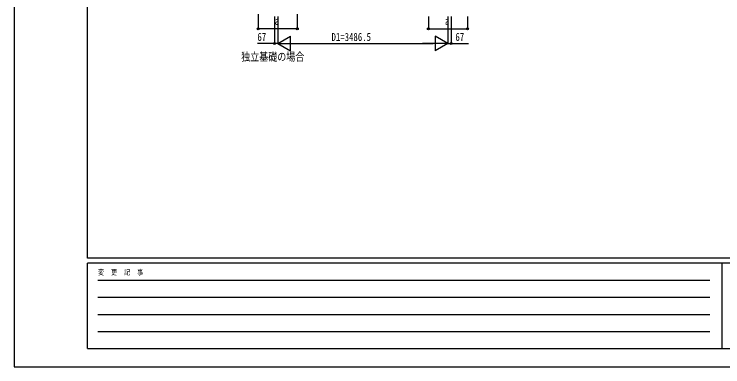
# Model space of a CAD drawing. Units: millimetres, scale not verified. Extents: x -21025 to 21025, y -14850 to 14850.
# Drawn here: x -21025 to -6506, y -14850 to -7626 of the extents above; entities that cross this region are included whole.
import ezdxf
from ezdxf.enums import TextEntityAlignment as Align

# ---------------------------------------------------------------- set-up
doc = ezdxf.new("R2010")
doc.units = ezdxf.units.MM
doc.header["$LTSCALE"] = 83
for name, color, linetype in [('0-2_USER1', 3, 'Continuous'), ('0-6_YKK_D', 6, 'Continuous'), ('0-7_YKK_ZWAK', 7, 'Continuous')]:
    doc.layers.add(name, color=color, linetype=linetype)
doc.styles.add('ＭＳ ゴシック', font='')
doc.styles.get('ＭＳ ゴシック').set_extended_font_data('MS Gothic')

msp = doc.modelspace()

# ---------------------------------------------------------------- linework, layer by layer
at = {"layer": '0-6_YKK_D'}
for p, q in [((-16024.9, -7626), (-16024.9, -7926)), ((-15691.4, -7675), (-15691.4, -8226)), ((-15624.4, -7675), (-15624.4, -8226)), ((-15624.4, -7675), (-15624.4, -8226)), ((-15224.9, -7626), (-15224.9, -7926)), ((-12538.4, -7675), (-12538.4, -7926)), ((-12137.9, -7675), (-12137.9, -8226)), ((-12137.9, -7675), (-12137.9, -8226)), ((-12070.9, -7675), (-12070.9, -8226)), ((-11738.4, -7675), (-11738.4, -7926)), ((-15224.9, -7925), (-16024.9, -7925)), ((-12538.4, -7925), (-11738.4, -7925)), ((-15624.4, -8225), (-15364.59, -8075)), ((-15364.59, -8375), (-15364.59, -8075)), ((-12137.9, -8225), (-12397.71, -8075)), ((-12397.71, -8075), (-12397.71, -8375)), ((-15624.4, -8225), (-15364.59, -8375)), ((-15624.4, -8225), (-15104.79, -8225)), ((-15324.4, -8225), (-12437.9, -8225)), ((-12137.9, -8225), (-12657.52, -8225)), ((-12137.9, -8225), (-12397.71, -8375))]:
    msp.add_line(p, q, dxfattribs=at)
for points in [[(-15624.4, -8225), (-15691.4, -8225), (-16042.4, -8225)], [(-12137.9, -8225), (-12070.9, -8225), (-11719.9, -8225)]]:
    msp.add_lwpolyline(points, dxfattribs=at)
for centre in [(-16024.9, -7925), (-15224.9, -7925), (-12538.4, -7925), (-11738.4, -7925), (-15691.4, -8225), (-12070.9, -8225)]:
    msp.add_circle(centre, 21.25, dxfattribs=at)
at = {"layer": '0-7_YKK_ZWAK'}
for p, q in [((-19524.9, -12625), (-19524.9, 13875)), ((19475.1, -12625), (-19524.9, -12625)), ((-6524.9, -12725), (-19524.9, -12725)), ((-19524.9, -14475), (-19524.9, -12725)), ((-6524.9, -12725), (-6524.9, -14475)), ((-24.9, -12725), (-6524.9, -12725)), ((-19312.4, -13075), (-6774.9, -13075)), ((-19312.4, -13425), (-6774.9, -13425)), ((-19312.4, -13775), (-6774.9, -13775)), ((-19312.4, -14125), (-6774.9, -14125)), ((-19524.9, -14475), (-6524.9, -14475)), ((-6524.9, -14475), (-24.9, -14475))]:
    msp.add_line(p, q, dxfattribs=at)
msp.add_lwpolyline([(-21025, -14850), (21025, -14850), (21025, 14850), (-21025, 14850)], close=True, dxfattribs=at)

# ---------------------------------------------------------------- texts
at = {"layer": '0-2_USER1', "style": 'ＭＳ ゴシック', "width": 0.8}
msp.add_text('独立基礎の場合', height=165, dxfattribs=at).set_placement((-16374, -8631), align=Align.BOTTOM_LEFT)
at = {"layer": '0-6_YKK_D', "style": 'ＭＳ ゴシック', "width": 0.8}
for s, p in [('a', (-15684.9, -7895)), ('a', (-12198.4, -7895)), ('67', (-16041.4, -8224)), ('D1=3486.5', (-14523.15, -8224)), ('67', (-11984.9, -8224))]:
    msp.add_text(s, height=165, dxfattribs=at).set_placement(p, align=Align.BOTTOM_LEFT)
at = {"layer": '0-7_YKK_ZWAK', "style": 'ＭＳ ゴシック', "width": 0.8}
msp.add_text('変  更  記  事', height=110, dxfattribs=at).set_placement((-19306.55, -13000), align=Align.BOTTOM_LEFT)

doc.saveas('drawing.dxf')
